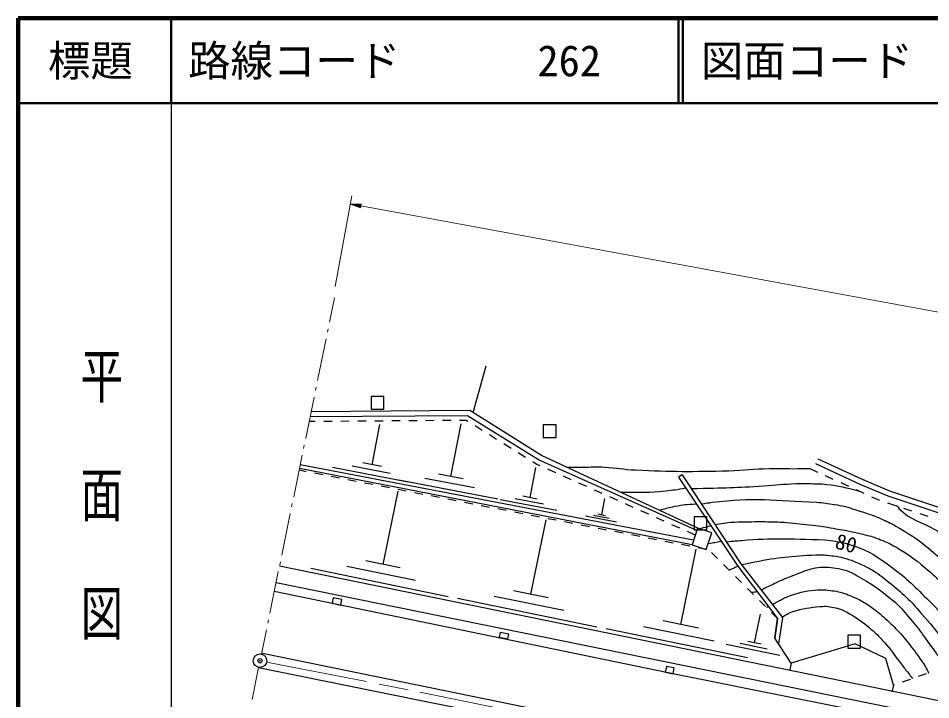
# Model space of a CAD drawing. Units: millimetres, scale not verified. Extents: x 40000 to 680000, y 20000 to 380000.
# Drawn here: x 40000 to 147456, y 299716 to 380000 of the extents above; entities that cross this region are included whole.
import ezdxf
from ezdxf.enums import TextEntityAlignment as Align

# ---------------------------------------------------------------- set-up
doc = ezdxf.new("R2010")
doc.units = ezdxf.units.MM
doc.header["$LTSCALE"] = 1000
doc.header["$PDMODE"] = 32
doc.header["$PDSIZE"] = 500
doc.linetypes.add('CHAIN', pattern=[18.5, 12, -1.5, 3.5, -1.5])
for name, color, linetype, lineweight in [('M-BGD', 7, 'Continuous', 25), ('M-BGD-HTXT', 7, 'Continuous', 13), ('M-BMK', 2, 'CHAIN', 13), ('M-BMK-ROW', 30, 'Continuous', 25), ('M-BMK-SRVR', 3, 'Continuous', 25), ('M-STR-HTXT', 7, 'Continuous', 13), ('M-STR-STRD', 7, 'Continuous', 25), ('M-TTL', 2, 'Continuous', 140), ('M-TTL-BAND', 7, 'Continuous', 25), ('M-TTL-LINE', 7, 'Continuous', 50)]:
    doc.layers.add(name, color=color, linetype=linetype, lineweight=lineweight)
doc.layers.add('M-OTRS', color=6, linetype='Continuous')
doc.layers.add('M-TTL-TXT', color=7, linetype='Continuous')
doc.styles.add('@ＭＳ ゴシック', font='')
doc.styles.add('ＭＳ ゴシック', font='')
doc.styles.get('@ＭＳ ゴシック').set_extended_font_data('@MS Gothic')
doc.styles.get('ＭＳ ゴシック').set_extended_font_data('MS Gothic')

msp = doc.modelspace()

# ---------------------------------------------------------------- linework, layer by layer
at = {"layer": 'M-BGD'}
for p, q in [((93570, 333551), (95114, 339069)), ((92894, 333174), (74373, 333039)), ((93192, 333787), (74493, 333618)), ((101256, 327973), (92894, 333174)), ((101625, 328510), (93192, 333787)), ((74977, 332493), (74260, 332488)), ((76977, 332508), (75977, 332501)), ((78977, 332522), (77977, 332515)), ((80977, 332537), (79977, 332530)), ((81677, 327404), (82590, 332156)), ((82977, 332552), (81977, 332544)), ((84977, 332566), (83977, 332559)), ((86977, 332581), (85977, 332573)), ((88977, 332595), (87977, 332588)), ((90976, 332610), (89977, 332602)), ((90950, 326004), (92145, 332226)), ((92739, 332622), (91976, 332617)), ((92941, 332497), (92739, 332622)), ((94639, 331440), (93790, 331969)), ((96337, 330384), (95488, 330912)), ((98035, 329328), (97186, 329856)), ((99734, 328272), (98885, 328800)), ((100997, 327486), (100583, 327743)), ((119895, 319636), (101256, 327973)), ((120025, 319929), (101625, 328510)), ((134161, 328115), (139376, 325691)), ((73916, 326584), (73082, 326747)), ((119343, 317959), (73122, 326953)), ((119520, 318497), (73212, 327390)), ((85905, 325360), (76993, 327071)), ((83791, 326382), (79335, 327237)), ((82791, 327190), (80563, 327618)), ((100265, 323524), (100948, 327081)), ((101465, 327277), (100997, 327486)), ((103290, 326460), (102377, 326868)), ((133211, 326960), (134121, 326544)), ((133890, 327531), (139116, 325101)), ((75879, 326202), (74897, 326393)), ((77842, 325820), (76861, 326011)), ((79805, 325438), (78824, 325629)), ((93717, 324666), (87884, 325786)), ((92408, 325724), (89491, 326284)), ((105116, 325643), (104203, 326052)), ((118188, 326232), (117737, 325931)), ((117737, 325931), (124723, 315462)), ((118188, 326232), (125093, 315709)), ((135031, 326129), (135940, 325714)), ((139376, 325691), (142614, 324340)), ((81769, 325057), (80787, 325248)), ((83732, 324675), (82750, 324866)), ((96484, 323328), (84818, 325569)), ((106942, 324827), (106029, 325235)), ((136850, 325299), (137760, 324884)), ((139116, 325101), (142388, 323737)), ((82970, 315666), (84732, 324286)), ((85695, 324293), (84713, 324484)), ((87658, 323911), (86677, 324102)), ((89621, 323529), (88640, 323720)), ((101099, 323364), (99431, 323684)), ((108768, 324010), (107855, 324419)), ((110593, 323194), (109680, 323602)), ((138670, 324468), (139579, 324053)), ((140489, 323638), (141215, 323306)), ((142388, 323737), (149486, 321372)), ((142614, 324340), (149677, 321988)), ((91585, 323147), (90603, 323338)), ((93548, 322765), (92566, 322956)), ((95511, 322383), (94529, 322574)), ((103429, 321995), (96760, 323275)), ((101847, 322759), (98512, 323400)), ((108710, 321487), (109085, 323442)), ((112419, 322377), (111506, 322786)), ((141215, 323306), (141407, 323243)), ((142356, 322928), (143305, 322613)), ((97474, 322001), (96492, 322192)), ((99437, 321619), (98456, 321810)), ((101400, 321237), (100419, 321428)), ((110449, 320647), (106784, 321350)), ((109579, 321067), (107747, 321419)), ((109168, 321399), (108252, 321575)), ((114245, 321561), (113332, 321969)), ((144254, 322298), (145203, 321983)), ((146152, 321667), (147101, 321352)), ((100365, 312145), (102154, 320896)), ((103364, 320855), (102382, 321046)), ((105327, 320473), (104345, 320664)), ((107290, 320091), (106308, 320282)), ((116070, 320744), (115158, 321152)), ((117896, 319928), (116983, 320336)), ((109253, 319709), (108272, 319900)), ((111216, 319327), (110235, 319518)), ((119722, 319111), (118809, 319519)), ((119995, 319942), (119343, 317959)), ((121681, 319388), (119995, 319942)), ((121028, 317405), (121681, 319388)), ((113180, 318945), (112198, 319136)), ((115143, 318563), (114161, 318754)), ((117106, 318181), (116124, 318372)), ((118010, 308573), (119826, 317458)), ((119069, 317799), (118088, 317990)), ((119343, 317959), (121028, 317405)), ((121032, 317417), (120051, 317608)), ((122347, 316347), (121641, 317054)), ((84990, 315253), (80949, 316079)), ((70769, 315507), (189790, 291179)), ((90610, 311860), (74448, 315163)), ((86790, 313763), (78709, 315415)), ((123761, 314932), (123054, 315640)), ((124723, 315462), (129415, 309273)), ((125093, 315709), (129985, 309420)), ((125175, 313517), (124468, 314225)), ((126588, 312103), (125881, 312810)), ((77091, 311729), (76960, 311082)), ((78121, 311521), (77091, 311729)), ((108122, 308280), (91713, 311634)), ((104244, 310213), (96039, 311890)), ((102416, 311726), (98314, 312564)), ((76960, 311082), (77990, 310874)), ((77990, 310874), (78121, 311521)), ((128002, 310688), (127295, 311395)), ((126700, 306423), (127391, 309799)), ((129415, 309273), (128709, 309980)), ((120093, 308148), (115928, 308999)), ((129083, 306987), (129415, 309273)), ((129415, 309273), (129083, 306987)), ((129985, 309420), (129533, 306308)), ((96732, 307644), (96624, 307108)), ((97765, 307435), (96732, 307644)), ((97657, 306899), (97765, 307435)), ((125886, 304649), (109227, 308054)), ((121948, 306611), (113619, 308314)), ((96624, 307108), (97657, 306899)), ((128197, 305677), (125031, 306324)), ((127492, 306261), (125909, 306584)), ((131032, 304042), (129083, 306987)), ((138538, 306300), (131032, 304042)), ((142147, 304596), (138538, 306300)), ((129694, 304931), (123362, 306226)), ((143054, 301452), (142147, 304596)), ((116338, 303650), (116198, 302972)), ((117259, 303460), (116338, 303650)), ((117119, 302782), (117259, 303460)), ((131032, 304042), (130872, 303222)), ((116198, 302972), (117119, 302782)), ((145027, 302121), (144080, 301800)), ((146921, 302763), (145974, 302442)), ((143054, 301452), (142866, 300669)), ((143133, 301479), (143054, 301452))]:
    msp.add_line(p, q, dxfattribs=at)
for points, knots in [([(104627, 327110), (105724, 327123), (106003, 327127), (106885, 327130), (107725, 327132), (108196, 327172), (109035, 327124), (110460, 327042), (111249, 326854), (112675, 326785), (116970, 326580), (119384, 326585), (123682, 326701), (125536, 326751), (126569, 326930), (128423, 326955), (129731, 326972), (130463, 326928), (131770, 326940), (132333, 326945), (132513, 326946), (133211, 326960)], [0, 0, 0, 0, 1, 1, 1, 2, 2, 2, 3, 3, 3, 4, 4, 4, 5, 5, 5, 6, 6, 6, 7, 7, 7, 7]), ([(118599, 324639), (117489, 324430), (117154, 324395), (116221, 324286), (114189, 324048), (113445, 324116), (110985, 324145)], [0, 0, 0, 0, 1, 1, 1, 2, 2, 2, 2]), ([(119259, 324600), (123361, 324700), (124448, 324696), (127766, 324904), (129248, 324997), (130073, 325135), (131556, 325177), (132283, 325197), (132691, 325194), (133419, 325177), (134114, 325160), (134507, 325182), (135197, 325092), (136669, 324899), (137494, 324738), (138922, 324330), (138968, 324317), (139013, 324304), (139057, 324291)], [0, 0, 0, 0, 1, 1, 1, 2, 2, 2, 3, 3, 3, 4, 4, 4, 5, 5, 5, 6, 6, 6, 6]), ([(120449, 322786), (121044, 322902), (121232, 322909), (121735, 322975), (126488, 323606), (129222, 323211), (134011, 322975), (134843, 322934), (135307, 322863), (136128, 322721), (136626, 322635), (136908, 322591), (137398, 322467), (137834, 322357), (138069, 322263), (138499, 322129), (139227, 321901), (139640, 321787), (140361, 321536), (140866, 321360), (141145, 321248), (141631, 321028), (142305, 320723), (142688, 320557), (143325, 320181), (144581, 319440), (145297, 319033), (146457, 318149), (148432, 316644), (149325, 315545), (151199, 313916), (152084, 313146), (152567, 312700), (153485, 311969), (154396, 311242), (154959, 310903), (155940, 310275), (156427, 309963), (156701, 309788), (157210, 309513), (157887, 309148), (158284, 308976), (158988, 308667), (161164, 307711), (162421, 307266), (164635, 306403), (166507, 305674), (167106, 305446), (169441, 304571)], [0, 0, 0, 0, 1, 1, 1, 2, 2, 2, 3, 3, 3, 4, 4, 4, 5, 5, 5, 6, 6, 6, 7, 7, 7, 8, 8, 8, 9, 9, 9, 10, 10, 10, 11, 11, 11, 12, 12, 12, 13, 13, 13, 14, 14, 14, 15, 15, 15, 16, 16, 16, 16]), ([(115505, 322037), (116356, 322298), (116620, 322367), (117350, 322514), (118305, 322707), (118665, 322718), (119827, 322800)], [0, 0, 0, 0, 1, 1, 1, 2, 2, 2, 2]), ([(143383, 322587), (143473, 322547), (143511, 322526), (143579, 322467), (143669, 322389), (143664, 322298), (143748, 322213), (145077, 320860), (146306, 320727), (147954, 319787), (150204, 318503), (151408, 317674), (153739, 316541), (155151, 315854), (156003, 315603), (157449, 314990), (158581, 314509), (159231, 314275), (160343, 313747), (161585, 313156), (162233, 312728), (163475, 312138), (166029, 310924), (167470, 310264), (170079, 309175), (171162, 308723), (171769, 308470), (172873, 308074), (173819, 307735), (174375, 307627), (175329, 307312), (176431, 306948), (177049, 306739), (178123, 306296), (178560, 306115), (178805, 306009), (179223, 305788), (179564, 305608), (179751, 305496), (180070, 305280), (180883, 304729), (181108, 304368), (181848, 303502)], [0, 0, 0, 0, 1, 1, 1, 2, 2, 2, 3, 3, 3, 4, 4, 4, 5, 5, 5, 6, 6, 6, 7, 7, 7, 8, 8, 8, 9, 9, 9, 10, 10, 10, 11, 11, 11, 12, 12, 12, 13, 13, 13, 14, 14, 14, 14]), ([(122056, 320338), (122450, 320424), (122660, 320454), (123089, 320520), (124366, 320717), (125100, 320650), (126391, 320689), (127218, 320714), (127681, 320707), (128508, 320689), (129269, 320673), (129696, 320659), (130455, 320605), (131683, 320516), (132366, 320413), (133588, 320266), (134517, 320154), (135036, 320080), (135959, 319927), (137558, 319662), (138452, 319484), (140023, 319081), (140630, 318925), (140964, 318806), (141547, 318573), (142261, 318286), (142666, 318123), (143325, 317726), (144747, 316869), (145529, 316344), (146796, 315271), (148421, 313895), (149259, 313040), (150775, 311545), (152775, 309574), (153395, 308852), (155686, 306296)], [0, 0, 0, 0, 1, 1, 1, 2, 2, 2, 3, 3, 3, 4, 4, 4, 5, 5, 5, 6, 6, 6, 7, 7, 7, 8, 8, 8, 9, 9, 9, 10, 10, 10, 11, 11, 11, 12, 12, 12, 12]), ([(123428, 318319), (124269, 318422), (124511, 318430), (125206, 318488), (129029, 318808), (130367, 318661), (135027, 318573)], [0, 0, 0, 0, 1, 1, 1, 2, 2, 2, 2]), ([(135027, 318573), (136905, 318297), (137622, 318192), (139158, 317560), (140697, 316927), (141478, 316364), (142811, 315368), (144696, 313961), (145621, 313001), (147295, 311350), (149325, 309346), (150135, 307918), (152111, 305862), (152391, 305571), (152481, 305470), (152833, 305120)], [0, 0, 0, 0, 1, 1, 1, 2, 2, 2, 3, 3, 3, 4, 4, 4, 5, 5, 5, 5]), ([(125206, 315609), (125920, 315793), (126133, 315825), (126730, 315948), (129502, 316521), (131101, 316625), (133927, 316795), (134555, 316832), (134909, 316769), (135535, 316710), (136272, 316640), (136684, 316562), (137398, 316371), (137974, 316217), (138286, 316090), (138837, 315863), (139275, 315684), (139517, 315572), (139938, 315355), (140347, 315145), (140574, 315020), (140954, 314763), (141715, 314247), (142109, 313910), (142817, 313323), (143629, 312650), (144089, 312277), (144849, 311545), (145490, 310928), (145791, 310525), (146373, 309852), (147433, 308625), (148045, 307947), (148997, 306635), (149655, 305729), (149875, 305410), (150606, 304264)], [0, 0, 0, 0, 1, 1, 1, 2, 2, 2, 3, 3, 3, 4, 4, 4, 5, 5, 5, 6, 6, 6, 7, 7, 7, 8, 8, 8, 9, 9, 9, 10, 10, 10, 11, 11, 11, 12, 12, 12, 12]), ([(127478, 312642), (128210, 313022), (128409, 313122), (129016, 313408), (129766, 313762), (130194, 313944), (130963, 314255), (131652, 314533), (132038, 314691), (132741, 314932), (133068, 315044), (133251, 315112), (133588, 315186), (134045, 315287), (134306, 315359), (134773, 315355), (135741, 315348), (136288, 315245), (137229, 315017), (138120, 314801), (138547, 314452), (139345, 314001), (140895, 313125), (141683, 312490), (143071, 311376), (143746, 310834), (144018, 310413), (144595, 309767), (145930, 308273), (146541, 307319), (147727, 305703), (148091, 305208), (148287, 304925), (148623, 304411), (148846, 304070), (148918, 303958), (149181, 303530)], [0, 0, 0, 0, 1, 1, 1, 2, 2, 2, 3, 3, 3, 4, 4, 4, 5, 5, 5, 6, 6, 6, 7, 7, 7, 8, 8, 8, 9, 9, 9, 10, 10, 10, 11, 11, 11, 12, 12, 12, 12]), ([(128815, 310924), (129109, 311106), (129193, 311153), (129439, 311291), (129891, 311545), (130138, 311709), (130625, 311884), (131840, 312321), (132557, 312519), (133842, 312646), (134633, 312724), (135084, 312647), (135874, 312561), (136242, 312522), (136446, 312479), (136805, 312392), (137527, 312216), (137898, 312003), (138583, 311715), (138924, 311571), (139109, 311475), (139430, 311291), (139947, 310995), (140226, 310807), (140700, 310445), (141353, 309946), (141706, 309648), (142309, 309090), (142961, 308486), (143325, 308143), (143917, 307481), (144513, 306816), (144811, 306411), (145357, 305703), (145946, 304938), (146258, 304494), (146779, 303682), (146884, 303519), (146942, 303426), (147030, 303253), (147107, 303103), (147131, 303049), (147210, 302862)], [0, 0, 0, 0, 1, 1, 1, 2, 2, 2, 3, 3, 3, 4, 4, 4, 5, 5, 5, 6, 6, 6, 7, 7, 7, 8, 8, 8, 9, 9, 9, 10, 10, 10, 11, 11, 11, 12, 12, 12, 13, 13, 13, 14, 14, 14, 14]), ([(129947, 309429), (130174, 309598), (130249, 309648), (130455, 309767), (130737, 309930), (130907, 310008), (131217, 310106), (132435, 310492), (133163, 310574), (134435, 310699), (135162, 310770), (135589, 310707), (136297, 310529), (137373, 310259), (137902, 309856), (138837, 309259), (139730, 308690), (140171, 308279), (140954, 307566), (141490, 307078), (141747, 306758), (142224, 306211), (142959, 305369), (143275, 304819), (143960, 303936), (144295, 303504), (144491, 303268), (144827, 302837), (145016, 302595), (145076, 302519), (145310, 302217)], [0, 0, 0, 0, 1, 1, 1, 2, 2, 2, 3, 3, 3, 4, 4, 4, 5, 5, 5, 6, 6, 6, 7, 7, 7, 8, 8, 8, 9, 9, 9, 10, 10, 10, 10])]:
    msp.add_open_spline(points, degree=3, knots=knots, dxfattribs=at)
for points in [[(121571, 320186), (120918, 320020), (120918, 320020), (120265, 319854)], [(122793, 318355), (122020, 318212), (122020, 318212), (121247, 318069)], [(123714, 314979), (124219, 315220), (124219, 315220), (124723, 315462)], [(127035, 312413), (126686, 312383), (126686, 312383), (126338, 312353)], [(128337, 310696), (128218, 310643), (128218, 310643), (128100, 310590)]]:
    msp.add_open_spline(points, degree=3, dxfattribs=at)
at = {"layer": 'M-BGD-HTXT'}
for p, q in [((76667, 344193), (77253, 347045)), ((76425, 343017), (76505, 343409)), ((75257, 337336), (76264, 342234)), ((75015, 336161), (75096, 336552)), ((73847, 330479), (74854, 335377)), ((73606, 329304), (73686, 329696)), ((72438, 323623), (73444, 328520)), ((72196, 322447), (72276, 322839)), ((71028, 316766), (72035, 321664)), ((70786, 315591), (70867, 315983)), ((69618, 309910), (70625, 314807)), ((69376, 308734), (69457, 309126)), ((68629, 305098), (69215, 307951)), ((67532, 299762), (68307, 303531))]:
    msp.add_line(p, q, dxfattribs=at)
at = {"layer": 'M-BMK'}
for p, q in [((69253, 304160), (87275, 300623)), ((87275, 300623), (106233, 296718))]:
    msp.add_line(p, q, dxfattribs=at)
at = {"layer": 'M-BMK-ROW'}
for p, q in [((83061, 335430), (81561, 335430)), ((81561, 335430), (81561, 333930)), ((83061, 333930), (83061, 335430)), ((81561, 333930), (83061, 333930)), ((103331, 332103), (101831, 332103)), ((101831, 332103), (101831, 330603)), ((103331, 330603), (103331, 332103)), ((101831, 330603), (103331, 330603)), ((121085, 321251), (119585, 321251)), ((119585, 321251), (119585, 319751)), ((121085, 319751), (121085, 321251)), ((119585, 319751), (121085, 319751)), ((139186, 307308), (137686, 307308)), ((137686, 307308), (137686, 305808)), ((139186, 305808), (139186, 307308)), ((137686, 305808), (139186, 305808))]:
    msp.add_line(p, q, dxfattribs=at)
at = {"layer": 'M-BMK-SRVR'}
msp.add_circle((68468, 304314), 800, dxfattribs=at)
at = {"layer": 'M-OTRS'}
msp.add_point((68468, 304314), dxfattribs=at)
at = {"layer": 'M-STR-HTXT'}
for p, q in [((77320, 348409), (79289, 359096)), ((79108, 358112), (80299, 357681)), ((79108, 358112), (80375, 358091)), ((79108, 358112), (80337, 357886)), ((80329, 357845), (79346, 358026)), ((80344, 357927), (79361, 358108)), ((79584, 357940), (80322, 357804)), ((79614, 358104), (80352, 357968)), ((80314, 357763), (79823, 357854)), ((80360, 358009), (79868, 358099)), ((80121, 358095), (80367, 358050)), ((80299, 357681), (80375, 358091)), ((80337, 357886), (245982, 327374)), ((80061, 357767), (80307, 357722))]:
    msp.add_line(p, q, dxfattribs=at)
at = {"layer": 'M-STR-STRD'}
for p, q in [((70360, 313517), (245840, 277890)), ((117659, 302671), (70143, 312460)), ((68656, 305232), (69157, 305111)), ((69157, 305111), (121685, 294395)), ((68307, 303531), (87068, 299724)), ((245722, 276975), (117659, 302671)), ((87068, 299724), (121409, 292861))]:
    msp.add_line(p, q, dxfattribs=at)
at = {"layer": 'M-TTL'}
for p, q in [((40000, 380000), (40000, 20000)), ((680000, 380000), (40000, 380000))]:
    msp.add_line(p, q, dxfattribs=at)
at = {"layer": 'M-TTL-BAND'}
msp.add_line((58000, 370000), (58000, 20000), dxfattribs=at)
at = {"layer": 'M-TTL-LINE'}
for p, q in [((58000, 380000), (58000, 370000)), ((117750, 380000), (117750, 370000)), ((118250, 380000), (118250, 370000)), ((40000, 370000), (680000, 370000))]:
    msp.add_line(p, q, dxfattribs=at)

# ---------------------------------------------------------------- texts
at = {"layer": 'M-BGD', "style": 'ＭＳ ゴシック'}
msp.add_text('80', height=1833, rotation=345.069, dxfattribs=at).set_placement((135919, 317047), align=Align.BOTTOM_LEFT)
at = {"layer": 'M-TTL-BAND', "style": '@ＭＳ ゴシック', "width": 1.4}
msp.add_text('平  面  図', height=3666, rotation=270, dxfattribs=at).set_placement((49777, 306475), align=Align.MIDDLE_RIGHT)
at = {"layer": 'M-TTL-TXT', "style": 'ＭＳ ゴシック'}
msp.add_text('標題', height=3666, dxfattribs=at).set_placement((48500, 375000), align=Align.MIDDLE_CENTER)
for s, p in [('路線コード', (60000, 375000)), ('262', (101142, 375000)), ('図面コード', (120380, 375000))]:
    msp.add_text(s, height=3666, dxfattribs=at).set_placement(p, align=Align.MIDDLE_LEFT)

doc.saveas('drawing.dxf')
